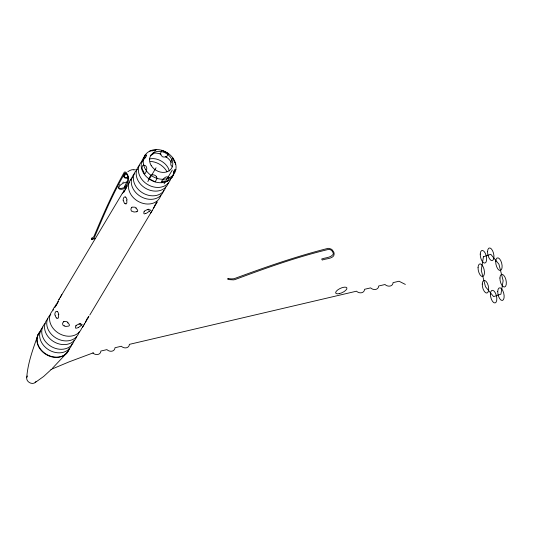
<?xml version="1.0" encoding="UTF-8"?>
<svg xmlns="http://www.w3.org/2000/svg" width="533" height="533" viewBox="0 0 533 533"><rect width="100%" height="100%" fill="white"/><g stroke="black" fill="none" stroke-linecap="round" stroke-linejoin="round"><path stroke-width="0.8" d="M26.73 377.424C27.869 362.533 33.213 348.455 38.129 334.491M143.69 159.6C143.377 157.941 145.935 152.005 146.282 155.376M173.705 172.352C173.931 173.885 171.473 180.127 171.126 177.156M88.738 316.482L88.538 316.988M157.048 202.067L156.849 202.573M125.222 189.295L126.761 186.004L126.607 186.403M125.082 189.648L123.456 192.646L123.403 191.893A2.998 0.553 -58.2 0 1 123.743 191.114M86.906 319.1L86.639 319.767M155.483 204.019L153.717 207.917M86.506 320.1L85.38 322.332L88.105 317.835M87.172 318.434L87.439 317.795M54.239 307.574A4.111 0.693 -57.8 0 0 57.018 304.077A4.111 0.693 -57.8 0 0 58.383 300.679L55.086 307.068L55.092 306.308A2.998 0.553 -58.2 0 1 55.432 305.529M55.399 305.556L55.725 304.923M123.709 191.14L124.036 190.508M124.549 186.477L127.507 180.754L128 177.642A3.151 1.426 76.8 0 0 127.687 176.156L127.061 174.757A6.556 2.958 76.8 0 0 126.761 174.278L126.368 173.745A3.691 1.666 76.8 0 0 125.541 173.132L125.208 173.078A3.285 1.486 76.8 0 0 124.815 173.192C112.976 193.459 103.649 215.412 94.561 237.105A9.328 4.211 76.8 0 1 93.968 238.058L91.576 239.45L91.323 238.271L92.342 237.858A18.855 8.515 76.8 0 0 92.989 237.445L93.522 236.972A9.168 4.144 76.8 0 0 94.008 236.292C103.129 214.559 112.67 192.746 124.249 172.252A6.976 3.151 76.8 0 1 124.922 171.992L125.801 172.199A4.091 1.846 76.8 0 1 126.314 172.625L127.474 174.478A8.701 3.931 76.8 0 1 128.06 175.883C129.959 179.981 127.094 184.112 125.082 187.529L124.549 186.477L126.921 185.917M60.176 297.461L61.861 294.636M83.868 324.963L82.182 327.788L84.62 323.698M150.479 213.387L152.165 210.568M52.754 309.886L54.273 307.348M122.57 192.946L58.737 299.859L59.416 298.727M124.069 191.207L124.509 190.468M125.835 188.249L126.274 187.516M126.714 186.777L127.154 186.037M127.6 185.297L128.48 183.818M128.919 183.085L129.359 182.346M149.566 151.658L149.96 151.012L152.425 150.739M154.83 151.738L153.437 153.737L151.512 155.023A3.884 2.978 -50.3 0 1 150.652 155.203M155.736 150.219L156.122 149.566L155.216 150.066M148.747 178.715L150.819 175.244A7.116 6.942 30.9 0 1 151.745 174.971A4.444 4.291 22 0 1 156.396 176.476M147.821 181.573L156.056 167.782M171.999 159.534L170.78 161.712L170.833 164.75A3.884 3.245 -76.8 0 0 171.22 165.596L172.452 166.802M172.519 158.667L172.905 158.015L173.292 159.3M175.304 164.617L175.697 163.971L174.604 162.072M164.071 183.838L172.306 170.047M89.771 315.076L153.604 208.163M84.454 323.977L85.3 322.565M145.262 157.768C144.157 158.574 139.859 163.924 142.051 162.652M67.431 352.313L52.527 368.196M149.14 211.374L146.588 213.18A2.998 1.492 -30.7 0 1 145.622 213.466M80.829 325.79L78.278 327.595M174.771 169.88L175.89 169.374L173.425 173.105M51.168 369.562L43.693 376.431L35.145 382.561M76.299 325.343L79.004 324.011M136.874 211.748L134.069 212.021A2.998 2.119 23.1 0 1 133.063 211.608L132.417 211.181M50.975 369.469L69.097 361.867L93.448 352.773M63.88 321.526L66.445 321.619A3.005 1.359 25.7 0 1 67.438 322.032L68.077 322.438M147.315 209.596L144.61 210.928A4.317 1.965 -14.3 0 0 144.037 211.388M162.998 181.766C158.494 184.551 163.764 177.815 165.796 177.089A3.731 2.932 -52.7 0 1 166.776 176.856L168.122 177.056A6.463 5.083 -56 0 1 169.374 177.815L167.289 181.3L164.717 181.393M133.903 169.894L135.329 169.561M125.082 187.529L126.667 187.156M123.156 192.053L124.082 191.84M91.576 239.45L95.534 238.524M79.983 323.744L80.603 323.631M148.914 209.216L148.294 209.329A3.005 0.746 -20.2 0 0 147.321 209.569M145.616 213.486L144.976 213.553M149.746 158.947C157.342 156.982 167.695 163.311 169.287 170.986M76.665 327.968L77.305 327.902A2.998 1.492 -30.7 0 0 78.278 327.575M149.427 178.881L155.083 181.9L157.155 178.428A7.675 7.422 2 0 0 156.915 177.789L156.256 176.59M405.353 284.422L399.03 281.237L393.061 282.63A5.13 4.144 30.8 0 1 390.183 286.034A5.13 4.144 30.8 0 1 385.006 284.515L378.663 286.001A5.13 4.144 30.8 0 1 375.792 289.406A5.13 4.144 30.8 0 1 370.608 287.887L364.539 289.306A5.13 4.144 30.8 0 1 361.66 292.717A5.13 4.144 30.8 0 1 356.484 291.198L129.366 344.365A5.13 4.144 30.8 0 1 126.488 347.769A5.13 4.144 30.8 0 1 121.304 346.25L114.968 347.736A5.13 4.144 30.8 0 1 112.09 351.14A5.13 4.144 30.8 0 1 106.913 349.621L100.844 351.04A5.13 4.144 30.8 0 1 98.005 354.438A5.13 4.144 30.8 0 1 92.849 352.986M64.746 326.036L64.107 325.596M136.388 208.023L135.742 207.63A3.005 1.359 25.7 0 0 134.756 207.184L132.191 207.11A4.317 2.518 38 0 0 131.698 207.397M143.357 171.186C140.972 169.161 141.845 162.991 145.382 165.656A4.037 3.405 -74.6 0 1 146.768 168.335C146.868 170.78 144.43 176.983 143.75 172.019M153.691 207.917L156.416 203.419A3.005 0.526 -57.5 0 0 156.809 202.613M36.117 381.315A5.13 4.144 30.8 0 1 29.335 382.521A5.13 4.144 30.8 0 1 27.436 375.958M69.497 348.136A17.223 13.918 30.8 0 1 46.591 354.392A17.223 13.918 30.8 0 1 40.361 331.293M125.455 186.963A6.163 2.665 -26.9 0 1 118.259 186.717M119.232 184.958A6.163 2.665 -26.9 0 1 119.572 184.598M122.803 182.346A6.163 2.665 -26.9 0 1 123.35 182.093M125.881 187.869A6.163 2.692 -27 0 1 118.719 187.396A6.163 2.692 -27 0 1 127.474 181.993M128.193 177.076A6.163 2.518 -25.6 0 1 124.009 175.17M127.807 171.766A6.116 2.612 -36.2 0 1 133.67 169.774M124.189 174.684A6.156 2.705 -24.6 0 1 125.295 173.438M128.033 178.082A6.149 2.558 -23.6 0 1 124.182 177.269A6.149 2.558 -23.6 0 1 126.401 173.851M69.203 348.475A17.143 13.858 30.8 0 1 45.878 354.385A17.143 13.858 30.8 0 1 40.934 331.026M72.068 343.832A17.223 13.918 30.8 0 1 49.156 350.088A17.223 13.918 30.8 0 1 42.926 326.989M74.174 340.301A17.223 13.918 30.8 0 1 51.268 346.557A17.223 13.918 30.8 0 1 45.038 323.458M76.685 336.57A17.223 13.918 30.8 0 1 53.54 341.546A17.223 13.918 30.8 0 1 47.837 318.767M79.177 331.919A17.223 13.918 30.8 0 1 55.745 337.862A17.223 13.918 30.8 0 1 50.782 314.39M81.682 328.188A17.223 13.918 30.8 0 1 58.024 332.839A17.223 13.918 30.8 0 1 53.58 309.7M160.906 195.031A17.223 13.918 30.8 0 1 137.467 200.974A17.223 13.918 30.8 0 1 132.504 177.502M163.704 190.341A17.223 13.918 30.8 0 1 140.799 196.597A17.223 13.918 30.8 0 1 134.569 173.498M165.816 186.81A17.223 13.918 30.8 0 1 142.378 192.753A17.223 13.918 30.8 0 1 137.414 169.281M168.321 183.079A17.223 13.918 30.8 0 1 145.176 188.062A17.223 13.918 30.8 0 1 139.479 165.277M150.306 161.432A17.223 13.918 30.8 0 1 167.022 171.746M170.82 178.435A17.223 13.918 30.8 0 1 146.861 184.038A17.223 13.918 30.8 0 1 143.217 160.28M173.958 171.739A17.223 13.918 30.8 0 1 151.245 180.294A17.223 13.918 30.8 0 1 145.216 156.209M153.018 153.098A17.223 13.918 30.8 0 1 161.139 154.23M165.51 156.436A17.223 13.918 30.8 0 1 171.433 162.372M75.726 325.803A4.317 1.965 -14.3 0 1 76.239 325.33M79.011 323.991A3.005 0.746 -20.2 0 1 80.01 323.718M79.823 324.417A4.111 1.006 -20.9 0 1 80.936 325.783M76.112 328.415A4.111 2.052 -29.5 0 1 76.146 325.816M63.387 321.819A4.317 2.518 38 0 1 63.867 321.506M67.544 322.731A4.111 1.865 24.8 0 1 68.504 326.116L65.759 326.443A2.998 2.119 23.1 0 1 64.753 326.023M63.514 325.85A4.111 2.885 24.4 0 1 63.554 321.959M57.284 311.439A3.211 1.059 73.4 0 1 58.81 314.503M54.846 315.163A4.191 2.152 81.9 0 1 57.291 311.519M58.277 314.463A4.191 1.606 72.1 0 1 56.811 317.968M56.831 318.214A3.218 1.819 80.7 0 1 55.292 315.223M88.498 317.028A3.005 0.526 -57.5 0 1 88.072 317.855M88.305 316.815A4.111 0.746 -58.2 0 1 88.844 316.276M155.836 203.386A4.111 0.746 -58.2 0 1 157.155 201.86M126.694 186.264A4.111 0.693 -57.8 0 1 125.328 189.661A4.111 0.693 -57.8 0 1 122.55 193.159M125.595 197.017A3.211 1.059 73.4 0 1 127.121 200.088M123.156 200.748A4.191 2.152 81.9 0 1 125.601 197.097M126.581 200.048A4.191 1.606 72.1 0 1 125.122 203.553M125.142 203.799A3.218 1.819 80.7 0 1 123.603 200.808M135.855 208.316A4.111 1.865 24.8 0 1 136.814 211.701M131.824 211.434A4.111 2.885 24.4 0 1 131.864 207.544M148.134 209.995A4.111 1.006 -20.9 0 1 149.247 211.368M144.423 213.999A4.111 2.052 -29.5 0 1 144.456 211.401M155.383 150.066A4.037 0.713 -7.6 0 1 152.458 150.779M146.309 155.363A4.031 2.099 -38.7 0 1 145.302 157.775M143.41 171.233A3.884 0.38 62.6 0 1 143.823 172.119M148.774 179.161A7.082 4.857 57.5 0 1 149.407 179.401M162.279 181.653A3.971 1.239 -5.7 0 1 164.384 181.027M173.651 172.312A4.031 1.786 -86 0 1 174.764 169.834M174.564 162.125A4.037 0.493 62.4 0 1 173.192 159.147M130.685 180.127A17.223 13.918 30.8 0 1 131.011 179.821M123.629 191.947A17.223 13.918 30.8 0 1 123.956 191.64M227.971 278.532L227.911 279.545L233.507 279.858A9.328 7.535 30.8 0 0 235.2 279.492C265.86 268.072 296.981 256.933 328.781 249.351A3.285 2.652 30.8 0 1 329.634 249.491L330.3 249.717A3.691 2.985 30.8 0 1 331.699 250.63L332.246 251.243A6.556 5.297 30.8 0 1 332.612 251.763L333.212 253.148A3.151 2.545 30.8 0 1 333.125 254.421C330.587 257.825 325.363 257.599 321.679 258.991L322.265 260.071C325.73 258.405 335.037 259.045 334.111 253.155A8.701 7.029 30.8 0 0 333.598 251.789L332.132 249.777A4.091 3.305 30.8 0 0 331.293 249.171L329.587 248.531A6.976 5.636 30.8 0 0 328.088 248.345C296.341 256.353 265.181 267.22 234.453 278.579A9.168 7.409 30.8 0 1 233.128 278.812L231.808 278.866A18.855 15.244 30.8 0 1 230.269 278.799L227.971 278.532M483.438 256.766L481.246 270.204L485.463 286.714L493.625 296.628L500.947 294.129L503.139 280.691L498.921 264.181L490.76 254.268L483.438 256.766M162.165 150.413L160.093 153.884L162.172 156.509A3.844 3.638 17.8 0 0 163.051 156.969L166.423 157.068L168.495 153.597L162.165 150.413M151.212 165.563A12.206 9.867 30.8 0 0 171.366 168.588A12.206 9.867 30.8 0 0 160.939 151.499A12.206 9.867 30.8 0 0 151.212 165.563M145.609 169.614A17.223 13.918 30.8 0 0 174.038 173.878A17.223 13.918 30.8 0 0 159.334 149.766A17.223 13.918 30.8 0 0 145.609 169.614M478.041 267.533A6.489 2.932 76.8 0 0 482.678 276.534A6.489 2.932 76.8 0 0 483.018 266.547A6.489 2.932 76.8 0 0 478.041 267.533M482.258 284.042A6.489 2.932 76.8 0 0 486.902 293.043A6.489 2.932 76.8 0 0 487.242 283.063A6.489 2.932 76.8 0 0 482.258 284.042M490.413 293.956A6.489 2.932 76.8 0 0 495.057 302.951A6.489 2.932 76.8 0 0 495.397 292.97A6.489 2.932 76.8 0 0 490.413 293.956M497.735 291.458A6.489 2.932 76.8 0 0 502.379 300.459A6.489 2.932 76.8 0 0 502.719 290.478A6.489 2.932 76.8 0 0 497.735 291.458M499.927 278.019A6.489 2.932 76.8 0 0 504.571 287.021A6.489 2.932 76.8 0 0 504.911 277.04A6.489 2.932 76.8 0 0 499.927 278.019M495.71 261.51A6.489 2.932 76.8 0 0 500.354 270.504A6.489 2.932 76.8 0 0 500.694 260.524A6.489 2.932 76.8 0 0 495.71 261.51M487.555 251.596A6.489 2.932 76.8 0 0 492.192 260.597A6.489 2.932 76.8 0 0 492.532 250.617A6.489 2.932 76.8 0 0 487.555 251.596M480.233 254.094A6.489 2.932 76.8 0 0 484.877 263.089A6.489 2.932 76.8 0 0 485.217 253.108A6.489 2.932 76.8 0 0 480.233 254.094M339.308 293.63A6.156 2.325 -25.1 0 0 346.876 287.893A6.156 2.325 -25.1 0 0 337.695 289.932A6.156 2.325 -25.1 0 0 339.308 293.63"/></g></svg>
